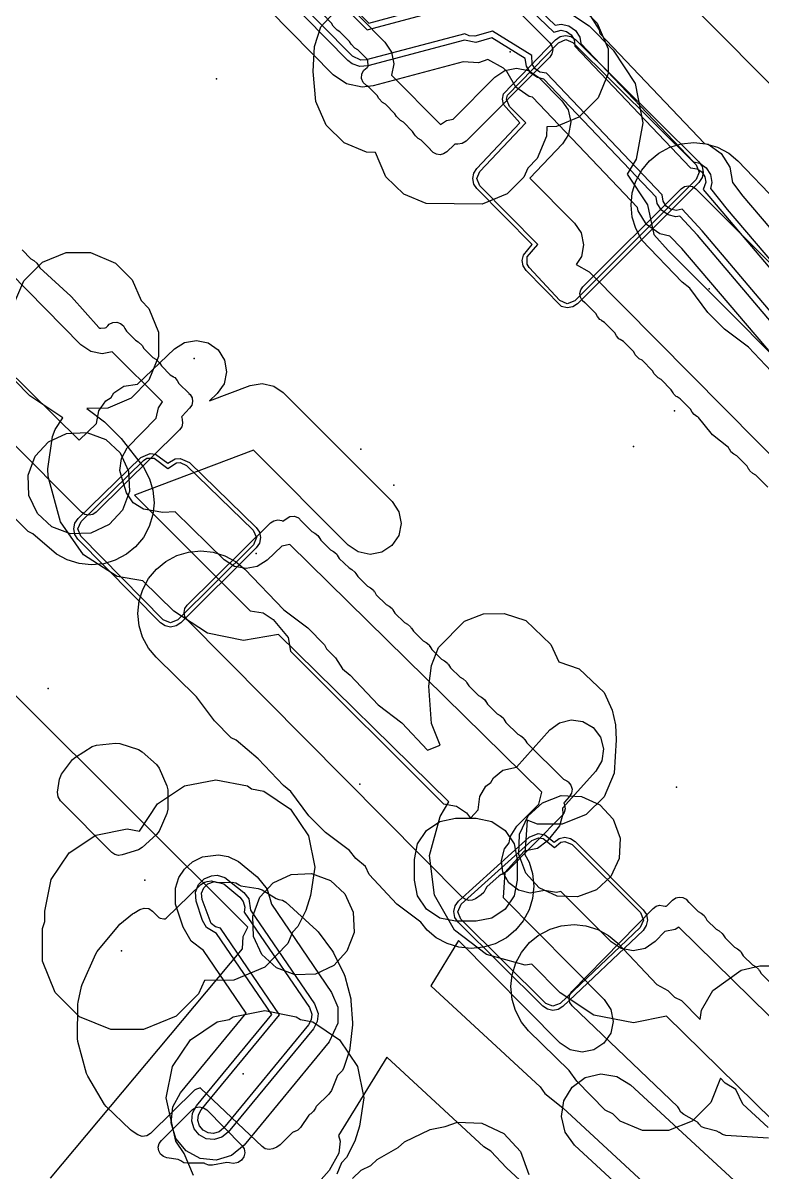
# Model space of a CAD drawing. Header units: metres. Extents: x -2677 to -840, y 169 to 1487.
# Drawn here: x -2138 to -2102.1, y 662.1 to 718 of the extents above; entities that cross this region are included whole.
import ezdxf

# ---------------------------------------------------------------- set-up
doc = ezdxf.new("R2010")
doc.units = ezdxf.units.M
for name, color, linetype in [('AI_GREENING_EXCLUSIONS', 1, 'Continuous'), ('AI_GREENING_LAWN', 82, 'Continuous'), ('AI_GREENING_REJECTED', 6, 'Continuous')]:
    doc.layers.add(name, color=color, linetype=linetype)

msp = doc.modelspace()

# ---------------------------------------------------------------- linework, layer by layer
at = {"layer": 'AI_GREENING_EXCLUSIONS'}
for points in [[(-2125.22, 721.931), (-2120.388, 717.031), (-2120.066, 716.543), (-2119.956, 715.968), (-2120.067, 715.43), (-2117.69, 713.028), (-2117.395, 713.224), (-2117.079, 713.285), (-2115.046, 715.332), (-2114.559, 715.655), (-2113.996, 715.767), (-2113.421, 715.655), (-2112.933, 715.332), (-2111.789, 714.178), (-2111.485, 713.735), (-2111.354, 713.165), (-2111.47, 712.542), (-2111.763, 712.092), (-2113.348, 710.413), (-2111.173, 708.237), (-2110.857, 707.766), (-2110.738, 707.174), (-2110.848, 706.618), (-2111.102, 706.231), (-2110.47, 705.874), (-2098.967, 694.258)], [(-2136.63, 661.832), (-2127.304, 672.981), (-2127.269, 673.579), (-2127.042, 674.034), (-2149.609, 696.518), (-2150.336, 697.354), (-2150.671, 697.577), (-2174.427, 721.246)], [(-2123.882, 720.71), (-2121.168, 717.958), (-2117.749, 718.868)], [(-2124.095, 720.5), (-2121.259, 717.623), (-2117.053, 718.742)], [(-2095.413, 696.088), (-2105.211, 707.659), (-2106.062, 708.582), (-2106.253, 708.549), (-2106.633, 708.634), (-2106.952, 708.859), (-2107.161, 709.189), (-2107.215, 709.497), (-2112.677, 715.235), (-2112.982, 715.303), (-2113.301, 715.528), (-2113.51, 715.858), (-2113.575, 716.229), (-2115.191, 717.233), (-2115.975, 717.019), (-2116.531, 717.122), (-2121.215, 715.876), (-2121.604, 715.851), (-2121.973, 715.977), (-2122.184, 716.14), (-2125.306, 719.306)], [(-2095.057, 696.133), (-2104.982, 707.854), (-2105.95, 708.912), (-2106.245, 708.849), (-2106.512, 708.909), (-2106.735, 709.066), (-2106.881, 709.297), (-2106.916, 709.618), (-2112.541, 715.527), (-2112.861, 715.578), (-2113.084, 715.735), (-2113.23, 715.966), (-2113.245, 716.378), (-2115.162, 717.568), (-2116.016, 717.316), (-2116.289, 717.332), (-2116.509, 717.438), (-2121.292, 716.166), (-2121.564, 716.149), (-2121.97, 716.351), (-2125.092, 719.517)], [(-2110.889, 718.767), (-2110.078, 717.957), (-2109.552, 716.696), (-2109.552, 715.509), (-2110.025, 714.328), (-2110.968, 713.385), (-2112.052, 712.932), (-2112.525, 712.912), (-2112.542, 712.463), (-2112.995, 711.379), (-2113.448, 710.905), (-2113.644, 710.47), (-2114.455, 709.66), (-2115.665, 709.154), (-2118.391, 709.19), (-2119.474, 709.643), (-2120.342, 710.492), (-2120.841, 711.668), (-2121.286, 711.684), (-2122.369, 712.137), (-2123.246, 712.993), (-2123.745, 714.143), (-2123.878, 715.596), (-2123.809, 716.819), (-2123.499, 717.765), (-2122.26, 719.138)], [(-2113.981, 719.246), (-2112.186, 717.509), (-2111.836, 717.607), (-2111.569, 717.547), (-2111.346, 717.39), (-2111.2, 717.159), (-2111.165, 716.837), (-2105.54, 710.929), (-2105.22, 710.878), (-2104.997, 710.721), (-2104.851, 710.49), (-2104.804, 710.221), (-2104.925, 709.868), (-2095.365, 698.575)], [(-2113.589, 719.284), (-2112.115, 717.857), (-2111.828, 717.907), (-2111.448, 717.821), (-2111.129, 717.597), (-2110.92, 717.267), (-2110.866, 716.958), (-2105.404, 711.221), (-2105.099, 711.152), (-2104.78, 710.928), (-2104.571, 710.598), (-2104.504, 710.213), (-2104.571, 709.915), (-2103.764, 708.892), (-2095.136, 698.77)], [(-2097.344, 696.888), (-2105.972, 707.011), (-2106.548, 707.61), (-2107.039, 707.72), (-2107.677, 708.169), (-2108.094, 708.829), (-2108.124, 709.002), (-2113.216, 714.351), (-2113.388, 714.389), (-2114.026, 714.838), (-2114.462, 715.607), (-2114.637, 715.77), (-2115.395, 716.182), (-2115.837, 716.028), (-2116.588, 716.072), (-2120.958, 714.91), (-2121.486, 714.842), (-2122.25, 715), (-2122.896, 715.438), (-2126.018, 718.604)], [(-2112.093, 718.893), (-2110.467, 717.815), (-2109.304, 716.643), (-2108.226, 715.016), (-2107.854, 713.101), (-2108.181, 711.342), (-2108.629, 710.614), (-2107.634, 709.129), (-2107.334, 707.681), (-2106.638, 706.907), (-2098.561, 698.822)], [(-2110.404, 718.286), (-2109.987, 717.627), (-2109.957, 717.453), (-2104.865, 712.105), (-2104.693, 712.066), (-2104.055, 711.617), (-2103.638, 710.958), (-2103.508, 710.21), (-2103.003, 709.541), (-2094.375, 699.418)], [(-2101.361, 700.76), (-2102.735, 702.212), (-2103.896, 703.084), (-2104.707, 703.894), (-2105.583, 705.073), (-2105.947, 705.367), (-2107.91, 707.408), (-2108.208, 707.967), (-2108.375, 708.52), (-2108.434, 709.116), (-2108.375, 709.707), (-2108.2, 710.282), (-2107.918, 710.806), (-2107.54, 711.267), (-2107.087, 711.638), (-2106.547, 711.926), (-2106.547, 711.926), (-2105.988, 712.094), (-2105.386, 712.153), (-2104.8, 712.094), (-2104.229, 711.92), (-2103.689, 711.629), (-2103.247, 711.264), (-2101.357, 709.291)], [(-2099.125, 667.159), (-2106.116, 674.037), (-2106.295, 673.916), (-2106.789, 673.817), (-2107.266, 673.333), (-2107.752, 673.003), (-2108.329, 672.885), (-2108.906, 672.998), (-2109.395, 673.324), (-2111.84, 675.767), (-2112.051, 675.716), (-2112.644, 675.817), (-2113.338, 675.678), (-2113.902, 675.831), (-2114.365, 676.189), (-2114.656, 676.697), (-2114.73, 677.278), (-2114.577, 677.842), (-2114.359, 678.124), (-2114.313, 678.414), (-2113.981, 678.931), (-2112.917, 680.012), (-2112.774, 680.589), (-2125.002, 692.621), (-2125.399, 692.543), (-2126.106, 691.867), (-2126.6, 691.553), (-2127.125, 691.452), (-2127.701, 691.56), (-2128.191, 691.88), (-2130.579, 694.216), (-2131.173, 694.181), (-2132.116, 694.332), (-2132.609, 694.647), (-2132.944, 695.127), (-2133.142, 695.758), (-2133.257, 696.219), (-2133.191, 696.8), (-2132.909, 697.313), (-2131.495, 698.756), (-2131.393, 699.263), (-2131.2, 699.552), (-2133.633, 701.981), (-2134.119, 701.888), (-2134.678, 702.002), (-2135.165, 702.327), (-2140.342, 707.594)], [(-2138.362, 704.406), (-2137.933, 705.431), (-2137.027, 706.337), (-2135.874, 706.804), (-2134.686, 706.804), (-2133.476, 706.298), (-2132.665, 705.488), (-2132.229, 704.481), (-2131.86, 704.093), (-2131.392, 702.939), (-2131.392, 701.752), (-2131.86, 700.599), (-2132.709, 699.731), (-2133.849, 699.239), (-2134.875, 699.225), (-2134.011, 698.58), (-2133.201, 697.77), (-2132.119, 696.377), (-2131.819, 695.813), (-2131.654, 695.265), (-2131.596, 694.655), (-2131.654, 694.078), (-2131.832, 693.495), (-2132.119, 692.966), (-2132.499, 692.508), (-2132.943, 692.147), (-2133.49, 691.856), (-2134.042, 691.691), (-2134.658, 691.632), (-2135.244, 691.694), (-2135.815, 691.871), (-2136.341, 692.156), (-2137.492, 693.137), (-2137.719, 693.252), (-2138.529, 694.062)], [(-2101.58, 664.664), (-2106.711, 669.713), (-2108.314, 669.385), (-2110.237, 669.761), (-2111.869, 670.848), (-2113.25, 672.228), (-2113.58, 672.186), (-2115.462, 672.698), (-2117.005, 673.891), (-2117.975, 675.585), (-2118.222, 677.52), (-2117.71, 679.402), (-2117.288, 680.121), (-2125.552, 688.252), (-2127.258, 687.954), (-2129.004, 688.312), (-2130.638, 689.378), (-2132.145, 690.851), (-2133.387, 691.072), (-2135.032, 692.121), (-2136.149, 693.72), (-2136.744, 695.923), (-2136.762, 696.296), (-2136.527, 697.862), (-2136.4, 698.213), (-2136.031, 698.778), (-2137.638, 699.849), (-2142.839, 705.141)], [(-2142.531, 704.862), (-2135.245, 697.69), (-2134.403, 698.496), (-2134.285, 699.12), (-2133.95, 699.599), (-2133.692, 699.764), (-2133.548, 699.983), (-2133.064, 700.312), (-2132.399, 700.414), (-2130.614, 702.123), (-2130.12, 702.438), (-2129.544, 702.54), (-2128.972, 702.413), (-2128.493, 702.077), (-2128.178, 701.584), (-2128.077, 701.007), (-2128.203, 700.436), (-2128.539, 699.956), (-2128.909, 699.602), (-2126.926, 700.351), (-2126.349, 700.447), (-2125.779, 700.315), (-2125.334, 700.007), (-2120.044, 694.704), (-2119.72, 694.216), (-2119.606, 693.642), (-2119.721, 693.068), (-2120.047, 692.582), (-2120.534, 692.258), (-2121.108, 692.144), (-2121.682, 692.259), (-2122.168, 692.585), (-2126.773, 697.202), (-2132.554, 695.018), (-2126.937, 689.407), (-2126.31, 689.304), (-2125.824, 688.979), (-2125.091, 688.109), (-2124.975, 687.447), (-2117.537, 680.018), (-2116.91, 679.914), (-2116.423, 679.589), (-2116.231, 679.321), (-2115.855, 679.74), (-2115.786, 680.372), (-2115.488, 680.876), (-2115.244, 681.059), (-2115.117, 681.289), (-2114.659, 681.654), (-2114.004, 681.806), (-2112.384, 683.614), (-2111.916, 683.966), (-2111.349, 684.111), (-2110.77, 684.029), (-2110.266, 683.731), (-2109.915, 683.262), (-2109.769, 682.696), (-2109.852, 682.116), (-2110.15, 681.612), (-2111.769, 679.806), (-2111.74, 679.518), (-2111.908, 678.958), (-2112.516, 678.213), (-2112.984, 677.861), (-2113.631, 677.727), (-2114.568, 676.682), (-2114.647, 675.468), (-2109.741, 670.513), (-2109.418, 670.025), (-2109.307, 669.45), (-2109.424, 668.877), (-2109.751, 668.392), (-2110.239, 668.069), (-2110.814, 667.958), (-2111.387, 668.075), (-2111.872, 668.402), (-2116.808, 673.386), (-2118.163, 671.183), (-2112.851, 666.273), (-2112.617, 665.952), (-2111.749, 665.255), (-2101.784, 656.04)], [(-2101.768, 664.296), (-2103.009, 665.436), (-2103.343, 666.14), (-2103.86, 666.449), (-2104.094, 666.695), (-2104.561, 665.517), (-2105.464, 664.614), (-2106.616, 664.147), (-2107.871, 664.161), (-2108.955, 664.614), (-2109.323, 664.964), (-2109.688, 665.137), (-2111.065, 666.546), (-2111.446, 667.067), (-2113.411, 669), (-2113.757, 669.423), (-2114.052, 669.98), (-2114.214, 670.522), (-2114.273, 671.141), (-2114.214, 671.71), (-2114.03, 672.305), (-2113.757, 672.808), (-2113.363, 673.285), (-2113.363, 673.285), (-2112.938, 673.632), (-2112.365, 673.937), (-2111.827, 674.097), (-2111.203, 674.155), (-2110.624, 674.093), (-2110.048, 673.914), (-2109.528, 673.632), (-2109.07, 673.25), (-2107.178, 671.252), (-2106.653, 670.958), (-2106.325, 670.63), (-2105.981, 670.465), (-2105.085, 669.55), (-2105.01, 669.996), (-2104.464, 670.96), (-2103.093, 671.94), (-2102.179, 672.155), (-2101.2, 672.147)], [(-2129.685, 661.971), (-2130.147, 663.036), (-2130.549, 663.639), (-2131.011, 665.735), (-2130.706, 667.265), (-2129.839, 668.563), (-2128.542, 669.43), (-2127.959, 669.546), (-2127.754, 669.683), (-2126.223, 669.988), (-2124.692, 669.683), (-2124.692, 669.683), (-2124.493, 669.55), (-2123.89, 669.43), (-2122.593, 668.563), (-2121.725, 667.265), (-2121.421, 665.735), (-2121.628, 664.364), (-2121.854, 663.639), (-2122.247, 662.849), (-2122.499, 662.578), (-2122.726, 662.035)], [(-2106.544, 654.998), (-2114.482, 662.334), (-2115.247, 663.146), (-2115.584, 663.352), (-2120.299, 667.71), (-2122.638, 663.906), (-2122.558, 663.629), (-2122.623, 663.047), (-2123.089, 662.205), (-2123.487, 661.776)], [(-2104.189, 656.98), (-2111.175, 663.436), (-2111.633, 664.067), (-2111.816, 664.826), (-2111.694, 665.597), (-2111.286, 666.262), (-2110.655, 666.721), (-2109.896, 666.903), (-2109.125, 666.781), (-2108.46, 666.374), (-2099.659, 658.239)], [(-2121.96, 661.817), (-2121.546, 662.232), (-2121.071, 662.445), (-2120.763, 662.752), (-2119.739, 663.331), (-2119.442, 663.607), (-2118.198, 664.209), (-2117.456, 664.348), (-2116.863, 664.561), (-2115.674, 664.508), (-2114.605, 664.009), (-2113.804, 663.138), (-2113.396, 662.019)]]:
    msp.add_lwpolyline(points, dxfattribs=at)
for points in [[(-2113.235, 707.195), (-2115.917, 709.914), (-2116.065, 710.136), (-2116.119, 710.398), (-2116.071, 710.661), (-2115.928, 710.886), (-2113.83, 713.105), (-2114.628, 713.994), (-2114.68, 714.259), (-2114.627, 714.525), (-2112.104, 717.142), (-2111.878, 717.295), (-2111.61, 717.349), (-2111.342, 717.297), (-2111.114, 717.146), (-2105.137, 711.209), (-2104.984, 710.982), (-2104.93, 710.714), (-2104.983, 710.445), (-2105.135, 710.217), (-2111.03, 704.323), (-2111.262, 704.169), (-2111.537, 704.118), (-2111.809, 704.178), (-2113.528, 705.938), (-2113.669, 706.162), (-2113.717, 706.423), (-2113.664, 706.682), (-2113.235, 707.195)], [(-2115.919, 710.4), (-2115.782, 710.749), (-2113.552, 713.108), (-2114.337, 713.907), (-2114.48, 714.259), (-2114.442, 714.449), (-2111.962, 717.001), (-2111.609, 717.149), (-2111.255, 717.004), (-2105.278, 711.067), (-2105.13, 710.713), (-2105.276, 710.359), (-2111.171, 704.464), (-2111.533, 704.318), (-2111.89, 704.476), (-2113.382, 706.074), (-2113.483, 706.235), (-2113.479, 706.606), (-2112.955, 707.196), (-2115.775, 710.054), (-2115.919, 710.4)], [(-2132.799, 695.203), (-2133.14, 694.286), (-2133.787, 693.587), (-2134.669, 693.178), (-2135.655, 693.139), (-2136.572, 693.48), (-2137.271, 694.127), (-2137.68, 695.009), (-2137.719, 695.995), (-2137.378, 696.912), (-2136.731, 697.611), (-2135.849, 698.02), (-2134.863, 698.059), (-2133.946, 697.718), (-2133.247, 697.071), (-2132.838, 696.189), (-2132.799, 695.203)], [(-2126.637, 692.458), (-2130.303, 688.817), (-2130.531, 688.666), (-2130.8, 688.614), (-2131.068, 688.669), (-2131.295, 688.823), (-2135.3, 692.887), (-2135.45, 693.116), (-2135.501, 693.385), (-2135.445, 693.653), (-2135.29, 693.879), (-2132.248, 696.852), (-2131.785, 697.051), (-2131.531, 697.013), (-2130.928, 696.567), (-2130.571, 696.779), (-2130.327, 696.807), (-2129.885, 696.61), (-2126.643, 693.456), (-2126.487, 693.228), (-2126.431, 692.958), (-2126.484, 692.687), (-2126.637, 692.458)], [(-2130.799, 688.814), (-2131.152, 688.963), (-2135.157, 693.028), (-2135.301, 693.383), (-2135.15, 693.736), (-2132.108, 696.709), (-2131.956, 696.811), (-2131.596, 696.824), (-2130.936, 696.312), (-2130.514, 696.588), (-2130.34, 696.607), (-2130.024, 696.466), (-2126.782, 693.313), (-2126.631, 692.957), (-2126.778, 692.6), (-2130.444, 688.959), (-2130.799, 688.814)], [(-2129.937, 692.252), (-2129.332, 692.311), (-2128.734, 692.249), (-2128.165, 692.073), (-2127.65, 691.796), (-2127.194, 691.42), (-2125.303, 689.443), (-2124.141, 688.566), (-2123.331, 687.756), (-2123.226, 687.554), (-2122.796, 687.124), (-2122.455, 686.575), (-2122.083, 686.277), (-2120.722, 684.832), (-2119.56, 683.955), (-2118.325, 682.624), (-2117.701, 682.873), (-2118.125, 683.929), (-2118.253, 685.747), (-2118.124, 686.745), (-2117.785, 687.621), (-2116.525, 688.9), (-2115.594, 689.25), (-2114.6, 689.276), (-2113.55, 688.924), (-2112.326, 687.766), (-2111.946, 686.923), (-2110.956, 686.59), (-2109.732, 685.431), (-2109.347, 684.575), (-2109.192, 683.856), (-2109.153, 683.139), (-2109.247, 681.513), (-2109.745, 680.363), (-2110.622, 679.507), (-2111.787, 679.037), (-2112.975, 679.037), (-2113.476, 679.23), (-2113.594, 677.554), (-2113.378, 677.185), (-2113.213, 676.644), (-2113.151, 676.027), (-2113.213, 675.426), (-2113.385, 674.867), (-2113.666, 674.342), (-2114.049, 673.878), (-2114.485, 673.519), (-2115.037, 673.223), (-2115.597, 673.054), (-2116.205, 672.996), (-2116.8, 673.058), (-2117.363, 673.231), (-2117.896, 673.519), (-2118.334, 673.885), (-2118.651, 674.274), (-2119.807, 675.144), (-2121.146, 676.593), (-2121.324, 676.985), (-2121.794, 677.367), (-2122.112, 677.757), (-2123.267, 678.627), (-2124.078, 679.437), (-2124.954, 680.618), (-2125.319, 680.914), (-2126.54, 682.214), (-2127.616, 683.12), (-2127.849, 683.238), (-2128.659, 684.048), (-2129.535, 685.229), (-2131.507, 687.142), (-2131.867, 687.579), (-2132.158, 688.128), (-2132.324, 688.678), (-2132.383, 689.277), (-2132.32, 689.881), (-2132.148, 690.443), (-2131.867, 690.964), (-2131.486, 691.427), (-2131.036, 691.796), (-2130.498, 692.083), (-2129.937, 692.252)], [(-2132.302, 678.694), (-2131.428, 680.024), (-2130.13, 680.891), (-2128.6, 681.195), (-2127.069, 680.891), (-2126.87, 680.758), (-2126.267, 680.638), (-2124.969, 679.771), (-2124.102, 678.473), (-2123.798, 676.942), (-2124.005, 675.572), (-2124.231, 674.847), (-2124.623, 674.057), (-2124.872, 673.789), (-2125.102, 673.24), (-2126.225, 672.096), (-2127.733, 671.449), (-2129.15, 671.433), (-2129.448, 670.795), (-2130.529, 669.715), (-2132.114, 669.052), (-2133.698, 669.052), (-2135.22, 669.672), (-2136.407, 670.859), (-2137.027, 672.381), (-2137.027, 673.964), (-2136.903, 674.301), (-2136.903, 674.814), (-2136.599, 676.344), (-2135.731, 677.642), (-2134.434, 678.509), (-2132.903, 678.814), (-2132.302, 678.694)], [(-2109.006, 677.371), (-2109.415, 676.489), (-2110.114, 675.842), (-2111.031, 675.501), (-2112.017, 675.54), (-2112.899, 675.949), (-2113.546, 676.648), (-2113.887, 677.565), (-2113.848, 678.551), (-2113.439, 679.433), (-2112.74, 680.08), (-2111.823, 680.421), (-2110.837, 680.382), (-2109.955, 679.973), (-2109.308, 679.274), (-2108.967, 678.357), (-2109.006, 677.371)], [(-2114.544, 674.906), (-2115.193, 674.472), (-2115.958, 674.32), (-2116.958, 674.32), (-2117.723, 674.472), (-2118.372, 674.906), (-2118.806, 675.555), (-2118.958, 676.32), (-2118.958, 677.32), (-2118.806, 678.085), (-2118.372, 678.734), (-2117.723, 679.168), (-2116.958, 679.32), (-2115.958, 679.32), (-2115.193, 679.168), (-2114.544, 678.734), (-2114.11, 678.085), (-2113.958, 677.32), (-2113.958, 676.32), (-2114.11, 675.555), (-2114.544, 674.906)], [(-2107.636, 674.376), (-2107.694, 674.105), (-2107.853, 673.877), (-2111.74, 670.18), (-2111.966, 670.035), (-2112.229, 669.987), (-2112.492, 670.041), (-2112.715, 670.189), (-2116.836, 674.273), (-2116.992, 674.508), (-2117.043, 674.786), (-2116.98, 675.061), (-2116.813, 675.289), (-2113.382, 678.397), (-2112.944, 678.578), (-2112.625, 678.517), (-2112.167, 678.167), (-2111.92, 678.341), (-2111.652, 678.396), (-2111.382, 678.343), (-2111.154, 678.191), (-2107.841, 674.88), (-2107.687, 674.648), (-2107.636, 674.376)], [(-2111.877, 670.324), (-2112.227, 670.187), (-2112.574, 670.331), (-2116.695, 674.415), (-2116.843, 674.781), (-2116.679, 675.141), (-2113.247, 678.249), (-2112.934, 678.378), (-2112.707, 678.335), (-2112.154, 677.895), (-2111.843, 678.157), (-2111.651, 678.196), (-2111.295, 678.049), (-2107.982, 674.738), (-2107.836, 674.378), (-2107.991, 674.022), (-2111.877, 670.324)], [(-2128.473, 677.55), (-2127.996, 677.46), (-2127.508, 677.228), (-2126.599, 676.48), (-2126.112, 675.87), (-2125.904, 675.147), (-2122.981, 670.863), (-2122.675, 670.144), (-2122.668, 669.364), (-2123.09, 668.464), (-2127.231, 663.438), (-2127.835, 662.944), (-2128.582, 662.719), (-2129.359, 662.797), (-2130.046, 663.167), (-2130.54, 663.771), (-2130.765, 664.518), (-2130.687, 665.295), (-2130.318, 665.982), (-2127.131, 669.849), (-2129.208, 672.893), (-2129.805, 673.35), (-2130.196, 674.026), (-2130.56, 675.145), (-2130.568, 675.926), (-2130.397, 676.438), (-2130.131, 676.844), (-2129.73, 677.206), (-2129.247, 677.448), (-2128.473, 677.55)], [(-2121.889, 673.779), (-2122.231, 672.862), (-2122.878, 672.162), (-2123.759, 671.753), (-2124.746, 671.714), (-2125.662, 672.055), (-2126.362, 672.703), (-2126.771, 673.584), (-2126.81, 674.57), (-2126.469, 675.487), (-2125.821, 676.186), (-2124.94, 676.595), (-2123.954, 676.635), (-2123.037, 676.293), (-2122.338, 675.646), (-2121.929, 674.765), (-2121.889, 673.779)], [(-2127.244, 675.716), (-2127.001, 675.411), (-2126.913, 674.852), (-2123.807, 670.299), (-2123.638, 669.831), (-2123.677, 669.443), (-2123.861, 669.099), (-2128.003, 664.074), (-2128.305, 663.827), (-2128.678, 663.715), (-2129.067, 663.754), (-2129.41, 663.938), (-2129.657, 664.24), (-2129.77, 664.614), (-2129.731, 665.002), (-2129.546, 665.346), (-2125.882, 669.792), (-2128.565, 673.725), (-2129.054, 674.01), (-2129.249, 674.348), (-2129.558, 675.293), (-2129.585, 675.74), (-2129.44, 676.102), (-2129.166, 676.38), (-2128.807, 676.533), (-2128.538, 676.552), (-2128.161, 676.451), (-2127.244, 675.716)], [(-2127.267, 675.273), (-2127.192, 675.011), (-2127.219, 674.768), (-2124.055, 670.13), (-2123.936, 669.803), (-2123.964, 669.531), (-2124.093, 669.29), (-2128.234, 664.265), (-2128.446, 664.092), (-2128.707, 664.013), (-2128.979, 664.041), (-2129.22, 664.17), (-2129.392, 664.381), (-2129.471, 664.643), (-2129.444, 664.915), (-2129.315, 665.155), (-2125.508, 669.775), (-2128.375, 673.979), (-2128.611, 674.042), (-2128.828, 674.208), (-2129.271, 675.372), (-2129.291, 675.684), (-2129.188, 675.938), (-2128.997, 676.133), (-2128.662, 676.252), (-2128.219, 676.14), (-2127.437, 675.487), (-2127.267, 675.273)]]:
    msp.add_lwpolyline(points, close=True, dxfattribs=at)
at = {"layer": 'AI_GREENING_LAWN'}
for points in [[(-2085.06, 698.286), (-2124.495, 737.936), (-2124.533, 737.979), (-2125.058, 738.646), (-2125.155, 738.72), (-2125.241, 738.757), (-2125.443, 738.914), (-2125.895, 739.507), (-2126.009, 739.59), (-2126.065, 739.609), (-2126.195, 739.678), (-2126.3, 739.781), (-2126.36, 739.86), (-2126.446, 740.038), (-2126.456, 740.234), (-2126.389, 740.42), (-2126.256, 740.565), (-2126.078, 740.648), (-2112.442, 743.918), (-2112.442, 743.918), (-2112.272, 743.929), (-2112.108, 743.883), (-2111.97, 743.784), (-2089.834, 721.454)], [(-2124.322, 728.948), (-2112.384, 717.001), (-2112.275, 716.839), (-2112.237, 716.648), (-2112.275, 716.457), (-2112.383, 716.295), (-2116.449, 712.216), (-2116.634, 712.098), (-2116.852, 712.071), (-2116.938, 712.08), (-2116.989, 712.074), (-2117.032, 712.047), (-2117.388, 711.698), (-2117.537, 711.597), (-2117.713, 711.556), (-2117.891, 711.579), (-2118.05, 711.665), (-2118.168, 711.801), (-2118.174, 711.811), (-2118.623, 712.263), (-2118.767, 712.345), (-2118.911, 712.469), (-2118.946, 712.537), (-2118.952, 712.534), (-2119.045, 712.691), (-2119.494, 713.143), (-2119.633, 713.222), (-2119.822, 713.413), (-2119.9, 713.553), (-2120.364, 714.022), (-2120.504, 714.102), (-2120.692, 714.293), (-2120.77, 714.433), (-2121.217, 714.886), (-2121.289, 714.929), (-2121.442, 715.074), (-2121.522, 715.27), (-2121.514, 715.481), (-2121.42, 715.669), (-2121.256, 715.803), (-2121.237, 715.812), (-2121.202, 715.84), (-2121.197, 715.885), (-2121.219, 716.124), (-2121.23, 716.164), (-2121.253, 716.198), (-2121.703, 716.654), (-2121.842, 716.734), (-2122.03, 716.924), (-2122.108, 717.065), (-2122.572, 717.535), (-2122.711, 717.615), (-2122.899, 717.806), (-2122.977, 717.946), (-2123.423, 718.4)], [(-2101.791, 695.404), (-2102.378, 695.995), (-2102.521, 696.077), (-2102.666, 696.201), (-2102.701, 696.269), (-2102.706, 696.266), (-2102.8, 696.423), (-2103.298, 696.924), (-2103.442, 697.006), (-2103.586, 697.13), (-2103.643, 697.241), (-2103.649, 697.238), (-2103.681, 697.305), (-2103.705, 697.332), (-2104.47, 697.952), (-2104.546, 698.029), (-2105.162, 698.8), (-2105.19, 698.826), (-2105.236, 698.846), (-2105.37, 698.934), (-2105.469, 699.059), (-2105.544, 699.193), (-2106.041, 699.696), (-2106.198, 699.791), (-2106.196, 699.793), (-2106.246, 699.818), (-2106.361, 699.934), (-2106.385, 699.984), (-2106.388, 699.983), (-2106.481, 700.14), (-2106.979, 700.641), (-2107.118, 700.721), (-2107.307, 700.911), (-2107.385, 701.052), (-2107.899, 701.57), (-2108.039, 701.65), (-2108.227, 701.841), (-2108.305, 701.981), (-2108.802, 702.484), (-2108.958, 702.579), (-2108.955, 702.584), (-2109.023, 702.62), (-2109.145, 702.766), (-2109.226, 702.91), (-2109.722, 703.413), (-2109.879, 703.508), (-2109.875, 703.514), (-2109.943, 703.55), (-2110.065, 703.695), (-2110.146, 703.839), (-2110.643, 704.343), (-2110.677, 704.363), (-2110.812, 704.483), (-2110.896, 704.643), (-2110.917, 704.822), (-2110.874, 704.997), (-2110.771, 705.145), (-2105.996, 709.903), (-2105.834, 710.011), (-2105.643, 710.049), (-2105.452, 710.011), (-2105.452, 710.011), (-2105.29, 709.902), (-2093.593, 698.197)], [(-2138.008, 706.931), (-2137.585, 706.502), (-2137.442, 706.42), (-2137.298, 706.296), (-2137.269, 706.238), (-2137.264, 706.241), (-2137.158, 706.071), (-2135.65, 704.686), (-2135.615, 704.651), (-2134.286, 703.167), (-2134.242, 703.137), (-2134.188, 703.129), (-2133.978, 703.149), (-2133.926, 703.167), (-2133.846, 703.252), (-2133.843, 703.248), (-2133.782, 703.319), (-2133.61, 703.408), (-2133.417, 703.424), (-2133.233, 703.366), (-2133.084, 703.243), (-2133.017, 703.116), (-2132.934, 702.979), (-2132.507, 702.554), (-2132.367, 702.476), (-2132.178, 702.286), (-2132.098, 702.146), (-2131.656, 701.704), (-2131.516, 701.626), (-2131.326, 701.436), (-2131.247, 701.297), (-2130.822, 700.87), (-2130.665, 700.776), (-2130.668, 700.771), (-2130.6, 700.735), (-2130.477, 700.591), (-2130.395, 700.447), (-2129.904, 699.957), (-2129.905, 699.956), (-2129.847, 699.907), (-2129.759, 699.748), (-2129.733, 699.568), (-2129.773, 699.391), (-2129.874, 699.24), (-2130.241, 698.863), (-2130.263, 698.83), (-2130.259, 698.789), (-2130.231, 698.693), (-2130.213, 698.516), (-2130.258, 698.344), (-2130.36, 698.198), (-2134.42, 694.189), (-2134.582, 694.081), (-2134.773, 694.044), (-2134.963, 694.083), (-2135.125, 694.191), (-2145.911, 705.006)], [(-2101.75, 663.781), (-2103.83, 663.918), (-2103.999, 663.96), (-2104.143, 664.056), (-2104.149, 664.062), (-2104.262, 664.124), (-2104.838, 664.261), (-2105.011, 664.339), (-2105.142, 664.475), (-2105.178, 664.531), (-2105.208, 664.555), (-2105.876, 664.936), (-2106.009, 665.047), (-2106.097, 665.197), (-2106.102, 665.21), (-2106.163, 665.303), (-2111.292, 670.203), (-2111.405, 670.364), (-2111.446, 670.556), (-2111.411, 670.749), (-2111.304, 670.914), (-2107.363, 674.944), (-2107.217, 675.047), (-2107.045, 675.093), (-2106.867, 675.075), (-2106.773, 675.048), (-2106.733, 675.044), (-2106.699, 675.067), (-2106.414, 675.349), (-2106.266, 675.45), (-2106.092, 675.492), (-2105.914, 675.471), (-2105.755, 675.388), (-2105.636, 675.254), (-2105.628, 675.24), (-2105.174, 674.796), (-2105.174, 674.796), (-2105.03, 674.716), (-2104.884, 674.594), (-2104.848, 674.527), (-2104.842, 674.53), (-2104.747, 674.374), (-2104.294, 673.93), (-2104.149, 673.85), (-2104.004, 673.728), (-2103.967, 673.66), (-2103.962, 673.664), (-2103.867, 673.508), (-2103.414, 673.064), (-2103.269, 672.984), (-2103.123, 672.862), (-2103.087, 672.794), (-2103.081, 672.797), (-2102.986, 672.641), (-2102.533, 672.197), (-2102.388, 672.117), (-2102.243, 671.995), (-2102.206, 671.928), (-2102.201, 671.931), (-2102.106, 671.775), (-2101.653, 671.331)]]:
    msp.add_lwpolyline(points, dxfattribs=at)
for points in [[(-2123.642, 693.052), (-2123.606, 692.984), (-2123.6, 692.988), (-2123.505, 692.832), (-2123.033, 692.369), (-2122.888, 692.289), (-2122.743, 692.167), (-2122.706, 692.099), (-2122.701, 692.103), (-2122.606, 691.947), (-2122.133, 691.484), (-2121.989, 691.404), (-2121.843, 691.282), (-2121.807, 691.214), (-2121.801, 691.217), (-2121.706, 691.061), (-2121.234, 690.598), (-2121.089, 690.518), (-2120.943, 690.397), (-2120.907, 690.329), (-2120.902, 690.332), (-2120.806, 690.176), (-2120.334, 689.713), (-2120.19, 689.633), (-2120.044, 689.511), (-2120.008, 689.444), (-2120.002, 689.447), (-2119.907, 689.291), (-2119.435, 688.828), (-2119.29, 688.748), (-2119.144, 688.626), (-2119.108, 688.559), (-2119.102, 688.562), (-2119.007, 688.406), (-2118.535, 687.943), (-2118.39, 687.863), (-2118.245, 687.741), (-2118.208, 687.673), (-2118.203, 687.677), (-2118.108, 687.521), (-2117.635, 687.058), (-2117.491, 686.978), (-2117.345, 686.856), (-2117.309, 686.788), (-2117.303, 686.792), (-2117.208, 686.636), (-2116.736, 686.173), (-2116.591, 686.093), (-2116.446, 685.971), (-2116.409, 685.903), (-2116.404, 685.906), (-2116.309, 685.75), (-2115.836, 685.287), (-2115.692, 685.207), (-2115.546, 685.086), (-2115.51, 685.018), (-2115.504, 685.021), (-2115.409, 684.865), (-2114.937, 684.402), (-2114.792, 684.322), (-2114.646, 684.2), (-2114.61, 684.133), (-2114.605, 684.136), (-2114.509, 683.98), (-2113.929, 683.41), (-2113.784, 683.33), (-2113.638, 683.208), (-2113.602, 683.14), (-2113.596, 683.144), (-2113.502, 682.988), (-2111.713, 681.228), (-2111.556, 681.136), (-2111.56, 681.129), (-2111.481, 681.087), (-2111.355, 680.93), (-2111.301, 680.735), (-2111.329, 680.534), (-2111.434, 680.362), (-2111.674, 680.104), (-2111.696, 680.07), (-2111.69, 680.029), (-2111.668, 679.965), (-2111.642, 679.783), (-2111.683, 679.604), (-2111.785, 679.452), (-2114.474, 676.728), (-2114.711, 676.593), (-2114.739, 676.586), (-2114.845, 676.53), (-2115.437, 675.993), (-2115.508, 675.882), (-2115.511, 675.873), (-2115.587, 675.72), (-2115.711, 675.602), (-2115.989, 675.415), (-2116.146, 675.345), (-2116.317, 675.333), (-2116.483, 675.379), (-2116.623, 675.478), (-2129.997, 688.961), (-2130.104, 689.124), (-2130.142, 689.316), (-2130.103, 689.507), (-2129.993, 689.669), (-2125.944, 693.673), (-2125.782, 693.78), (-2125.593, 693.818), (-2125.403, 693.781), (-2125.375, 693.769), (-2125.333, 693.761), (-2125.297, 693.783), (-2125.193, 693.876), (-2125.004, 693.982), (-2124.787, 693.998), (-2124.584, 693.92), (-2124.433, 693.763), (-2124.405, 693.717), (-2123.932, 693.254), (-2123.788, 693.174), (-2123.642, 693.052)], [(-2130.978, 680.901), (-2130.935, 680.698), (-2130.935, 679.757), (-2130.978, 679.554), (-2131.36, 678.697), (-2131.483, 678.528), (-2132.185, 677.899), (-2132.363, 677.796), (-2133.146, 677.54), (-2133.328, 677.515), (-2133.506, 677.558), (-2133.656, 677.663), (-2136.143, 680.168), (-2136.262, 680.361), (-2136.284, 680.586), (-2136.198, 681.225), (-2136.099, 681.463), (-2135.556, 682.172), (-2135.424, 682.292), (-2134.603, 682.804), (-2134.39, 682.877), (-2133.467, 682.975), (-2133.259, 682.953), (-2132.363, 682.66), (-2132.185, 682.557), (-2131.483, 681.927), (-2131.36, 681.758), (-2130.978, 680.901)], [(-2133.925, 665.314), (-2134.008, 665.419), (-2134.824, 666.799), (-2134.877, 666.923), (-2135.299, 668.484), (-2135.316, 668.619), (-2135.301, 670.285), (-2135.289, 670.387), (-2135.123, 671.149), (-2135.091, 671.245), (-2134.432, 672.73), (-2134.362, 672.844), (-2133.332, 674.099), (-2133.26, 674.171), (-2132.641, 674.673), (-2132.584, 674.712), (-2132.288, 674.891), (-2132.08, 674.961), (-2131.861, 674.934), (-2131.675, 674.816), (-2131.367, 674.507), (-2131.338, 674.485), (-2131.304, 674.473), (-2131.122, 674.437), (-2131.067, 674.439), (-2131.019, 674.467), (-2129.322, 676.107), (-2129.131, 676.222), (-2129.024, 676.257), (-2128.814, 676.28), (-2128.713, 676.246), (-2128.712, 676.249), (-2128.514, 676.198), (-2127.815, 676.215), (-2127.626, 676.183), (-2127.463, 676.082), (-2127.45, 676.071), (-2127.42, 676.05), (-2127.386, 676.039), (-2126.542, 675.914), (-2126.35, 675.843), (-2125.675, 675.419), (-2125.545, 675.382), (-2125.545, 675.382), (-2125.365, 675.347), (-2125.209, 675.25), (-2123.697, 673.865), (-2123.635, 673.798), (-2122.931, 672.865), (-2122.881, 672.782), (-2122.376, 671.74), (-2122.343, 671.651), (-2122.052, 670.552), (-2122.037, 670.46), (-2121.959, 669.376), (-2121.961, 669.286), (-2122.085, 668.146), (-2122.107, 668.047), (-2122.377, 667.209), (-2122.452, 667.064), (-2122.569, 666.951), (-2122.601, 666.929), (-2122.689, 666.821), (-2122.989, 666.092), (-2123.106, 665.922), (-2123.728, 665.325), (-2123.752, 665.294), (-2123.767, 665.246), (-2123.853, 665.087), (-2123.99, 664.97), (-2124.057, 664.931), (-2124.081, 664.905), (-2124.482, 664.303), (-2124.621, 664.164), (-2124.802, 664.09), (-2124.807, 664.089), (-2124.841, 664.077), (-2124.87, 664.055), (-2125.469, 663.452), (-2125.641, 663.339), (-2125.831, 663.265), (-2126.016, 663.23), (-2126.201, 663.267), (-2126.359, 663.369), (-2129.325, 666.199), (-2129.36, 666.222), (-2129.401, 666.215), (-2129.548, 666.164), (-2129.639, 666.107), (-2131.768, 664.005), (-2131.956, 663.888), (-2132.176, 663.865), (-2132.386, 663.938), (-2132.668, 664.116), (-2132.749, 664.179), (-2133.925, 665.314)], [(-2129.202, 665.262), (-2129.04, 665.152), (-2127.337, 663.427), (-2127.229, 663.261), (-2127.193, 663.066), (-2127.237, 662.872), (-2127.353, 662.71), (-2127.522, 662.606), (-2127.582, 662.584), (-2127.758, 662.554), (-2127.933, 662.587), (-2127.935, 662.588), (-2128.069, 662.6), (-2128.756, 662.469), (-2128.947, 662.469), (-2129.124, 662.541), (-2129.139, 662.551), (-2129.172, 662.566), (-2129.208, 662.571), (-2129.97, 662.559), (-2130.149, 662.589), (-2130.302, 662.68), (-2130.426, 662.737), (-2130.976, 662.826), (-2131.148, 662.887), (-2131.286, 663.007), (-2131.373, 663.167), (-2131.396, 663.348), (-2131.352, 663.526), (-2131.248, 663.675), (-2129.748, 665.157), (-2129.585, 665.264), (-2129.393, 665.301), (-2129.202, 665.262)]]:
    msp.add_lwpolyline(points, close=True, dxfattribs=at)
at = {"layer": 'AI_GREENING_REJECTED'}
for p in [(-2114.3, 716.56), (-2128.57, 715.24), (-2104.64, 705.05), (-2129.66, 701.66), (-2106.33, 699.12), (-2121.56, 697.26), (-2108.31, 697.39), (-2119.96, 695.5), (-2126.65, 692.18), (-2136.75, 685.62), (-2121.61, 680.98), (-2106.23, 680.84), (-2132.05, 676.32), (-2133.19, 672.88), (-2127.28, 666.9)]:
    msp.add_point(p, dxfattribs=at)

doc.saveas('drawing.dxf')
